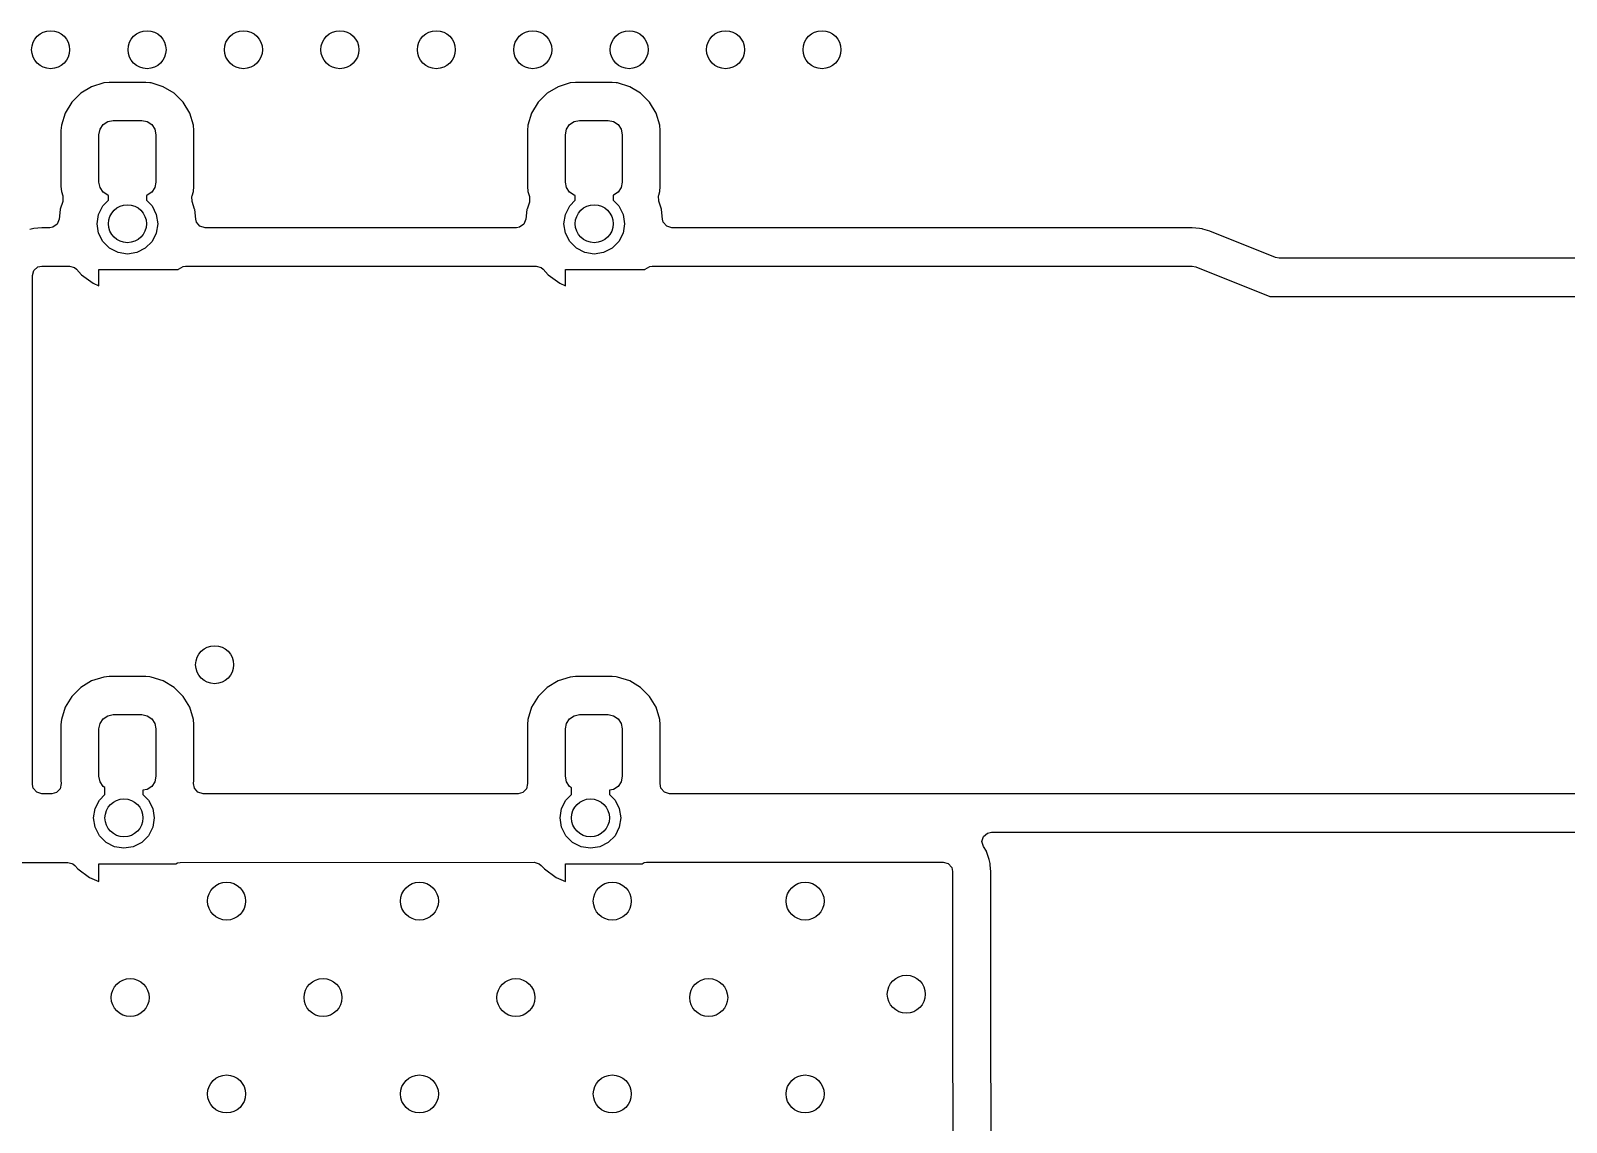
# Model space of a CAD drawing. Extents: x 70 to 224, y -154 to -54.
# Drawn here: x 180.26 to 200.48, y -112.28 to -97.9 of the extents above; entities that cross this region are included whole.
import ezdxf

# ---------------------------------------------------------------- set-up
doc = ezdxf.new("R2010")
doc.units = 0
doc.layers.add('BLACK', color=7, linetype='CONTINUOUS')

msp = doc.modelspace()

# ---------------------------------------------------------------- linework, layer by layer
at = {"layer": 'BLACK', "linetype": 'CONTINUOUS'}
for p, q in [((181.059883, -98.637832), (180.916909, -98.724262)), ((181.059885, -98.637831), (181.059883, -98.637832)), ((181.219394, -98.588126), (181.059885, -98.637831)), ((181.219399, -98.588125), (181.219394, -98.588126)), ((181.288708, -98.581827), (181.219399, -98.588125)), ((181.774927, -98.581827), (181.288708, -98.581827)), ((181.77493, -98.581827), (181.774927, -98.581827)), ((181.826919, -98.586551), (181.77493, -98.581827)), ((181.84425, -98.588126), (181.826919, -98.586551)), ((182.003758, -98.63783), (181.844249, -98.588126)), ((181.844249, -98.588126), (181.84425, -98.588126)), ((182.003762, -98.637832), (182.003758, -98.63783)), ((182.146736, -98.724262), (182.003762, -98.637832)), ((187.20306, -98.637832), (187.060086, -98.724262)), ((187.203062, -98.637831), (187.20306, -98.637832)), ((187.362571, -98.588126), (187.203062, -98.637831)), ((187.362576, -98.588125), (187.362571, -98.588126)), ((187.431885, -98.581827), (187.362576, -98.588125)), ((187.918104, -98.581827), (187.431885, -98.581827)), ((187.918107, -98.581827), (187.918104, -98.581827)), ((187.970096, -98.586551), (187.918107, -98.581827)), ((187.987427, -98.588126), (187.970096, -98.586551)), ((188.146935, -98.63783), (187.987426, -98.588126)), ((187.987426, -98.588126), (187.987427, -98.588126)), ((188.146939, -98.637832), (188.146935, -98.63783)), ((188.289913, -98.724262), (188.146939, -98.637832)), ((180.798758, -98.842413), (180.712328, -98.985387)), ((180.798762, -98.842408), (180.798758, -98.842413)), ((180.916904, -98.724266), (180.798762, -98.842408)), ((180.916909, -98.724262), (180.916904, -98.724266)), ((182.146741, -98.724266), (182.146736, -98.724262)), ((182.264883, -98.842408), (182.146741, -98.724266)), ((182.264887, -98.842413), (182.264883, -98.842408)), ((182.351317, -98.985387), (182.264887, -98.842413)), ((186.941935, -98.842413), (186.855505, -98.985387)), ((186.941939, -98.842408), (186.941935, -98.842413)), ((187.060081, -98.724266), (186.941939, -98.842408)), ((187.060086, -98.724262), (187.060081, -98.724266)), ((188.289918, -98.724266), (188.289913, -98.724262)), ((188.40806, -98.842408), (188.289918, -98.724266)), ((188.408064, -98.842413), (188.40806, -98.842408)), ((188.494494, -98.985387), (188.408064, -98.842413)), ((180.712326, -98.985391), (180.662622, -99.144899)), ((180.712328, -98.985387), (180.712326, -98.985391)), ((181.21174, -99.137244), (181.27257, -99.0966)), ((181.27257, -99.0966), (181.344323, -99.082327)), ((181.344323, -99.082327), (181.719323, -99.082327)), ((181.719323, -99.082327), (181.791076, -99.0966)), ((181.791076, -99.0966), (181.851906, -99.137244)), ((182.351318, -98.985389), (182.351317, -98.985387)), ((182.401023, -99.144898), (182.351318, -98.985389)), ((186.855503, -98.985391), (186.805799, -99.144899)), ((186.855505, -98.985387), (186.855503, -98.985391)), ((187.354917, -99.137244), (187.415747, -99.0966)), ((187.415747, -99.0966), (187.4875, -99.082327)), ((187.4875, -99.082327), (187.8625, -99.082327)), ((187.8625, -99.082327), (187.934253, -99.0966)), ((187.934253, -99.0966), (187.995083, -99.137244)), ((188.494495, -98.985389), (188.494494, -98.985387)), ((188.5442, -99.144898), (188.494495, -98.985389)), ((180.662622, -99.144899), (180.656323, -99.214222)), ((180.656323, -99.214222), (180.656323, -99.950441)), ((181.156823, -99.269827), (181.171096, -99.198074)), ((181.156823, -99.894827), (181.156823, -99.269827)), ((181.171096, -99.198074), (181.21174, -99.137244)), ((181.851906, -99.137244), (181.89255, -99.198074)), ((181.89255, -99.198074), (181.906823, -99.269827)), ((181.906823, -99.269827), (181.906823, -99.894827)), ((182.401024, -99.144903), (182.401023, -99.144898)), ((182.407322, -99.214212), (182.401024, -99.144903)), ((182.407322, -99.21422), (182.407322, -99.214212)), ((182.407322, -99.214221), (182.407322, -99.21422)), ((182.407323, -99.950434), (182.407322, -99.214221)), ((186.805799, -99.144899), (186.7995, -99.214222)), ((186.7995, -99.214222), (186.7995, -99.950441)), ((187.3, -99.269827), (187.314273, -99.198074)), ((187.3, -99.894827), (187.3, -99.269827)), ((187.314273, -99.198074), (187.354917, -99.137244)), ((187.995083, -99.137244), (188.035727, -99.198074)), ((188.035727, -99.198074), (188.05, -99.269827)), ((188.05, -99.269827), (188.05, -99.894827)), ((188.544201, -99.144903), (188.5442, -99.144898)), ((188.550499, -99.214212), (188.544201, -99.144903)), ((188.550499, -99.21422), (188.550499, -99.214212)), ((188.550499, -99.214221), (188.550499, -99.21422)), ((188.5505, -99.950434), (188.550499, -99.214221)), ((181.171096, -99.96658), (181.156823, -99.894827)), ((181.906823, -99.894827), (181.89255, -99.96658)), ((187.314273, -99.96658), (187.3, -99.894827)), ((188.05, -99.894827), (188.035727, -99.96658)), ((180.656323, -99.950441), (180.662621, -100.01975)), ((180.662621, -100.01975), (180.662622, -100.019755)), ((180.662622, -100.019755), (180.679871, -100.075108)), ((180.679871, -100.075108), (180.681023, -100.144968)), ((181.21174, -100.02741), (181.171096, -99.96658)), ((181.27257, -100.068054), (181.21174, -100.02741)), ((181.281461, -100.069822), (181.27257, -100.068054)), ((181.281461, -100.133356), (181.281461, -100.069822)), ((181.791076, -100.068054), (181.781461, -100.069966)), ((181.781461, -100.069966), (181.781461, -100.133356)), ((181.851906, -100.02741), (181.791076, -100.068054)), ((181.89255, -99.96658), (181.851906, -100.02741)), ((182.381878, -100.081614), (182.383398, -100.076313)), ((182.383872, -100.151451), (182.381878, -100.081614)), ((182.383398, -100.076313), (182.401024, -100.019753)), ((182.401024, -100.019753), (182.407323, -99.950434)), ((186.7995, -99.950441), (186.805798, -100.01975)), ((186.805798, -100.01975), (186.805799, -100.019755)), ((186.805799, -100.019755), (186.825673, -100.083531)), ((186.825673, -100.083531), (186.826825, -100.153391)), ((187.354917, -100.02741), (187.314273, -99.96658)), ((187.415747, -100.068054), (187.354917, -100.02741)), ((187.43, -100.070889), (187.415747, -100.068054)), ((187.43, -100.133356), (187.43, -100.070889)), ((187.934253, -100.068054), (187.93, -100.0689)), ((187.93, -100.0689), (187.93, -100.133356)), ((187.995083, -100.02741), (187.934253, -100.068054)), ((188.035727, -99.96658), (187.995083, -100.02741)), ((188.52768, -100.07319), (188.529213, -100.06785)), ((188.529674, -100.143027), (188.52768, -100.07319)), ((188.529213, -100.06785), (188.544201, -100.019753)), ((188.544201, -100.019753), (188.5505, -99.950434)), ((180.645787, -100.253821), (180.632384, -100.381351)), ((180.645789, -100.253814), (180.645787, -100.253819)), ((180.645787, -100.253819), (180.645787, -100.253821)), ((180.647028, -100.25), (180.645789, -100.253814)), ((180.679417, -100.150316), (180.647028, -100.25)), ((180.681023, -100.144968), (180.679417, -100.150316)), ((181.131461, -100.442077), (181.151038, -100.31847)), ((181.151038, -100.31847), (181.207854, -100.206963)), ((181.207854, -100.206963), (181.281461, -100.133356)), ((181.781461, -100.133356), (181.855068, -100.206963)), ((181.855068, -100.206963), (181.911884, -100.31847)), ((181.911884, -100.31847), (181.931461, -100.442077)), ((182.415893, -100.25), (182.383872, -100.151451)), ((182.417135, -100.253821), (182.415893, -100.25)), ((182.43076, -100.383462), (182.417135, -100.253821)), ((186.794326, -100.253821), (186.780923, -100.381351)), ((186.794328, -100.253814), (186.794326, -100.253819)), ((186.794326, -100.253819), (186.794326, -100.253821)), ((186.795567, -100.25), (186.794328, -100.253814)), ((186.825219, -100.158739), (186.795567, -100.25)), ((186.826825, -100.153391), (186.825219, -100.158739)), ((187.28, -100.442077), (187.299577, -100.31847)), ((187.299577, -100.31847), (187.356393, -100.206963)), ((187.356393, -100.206963), (187.43, -100.133356)), ((187.93, -100.133356), (188.003607, -100.206963)), ((188.003607, -100.206963), (188.060423, -100.31847)), ((188.060423, -100.31847), (188.08, -100.442077)), ((188.564432, -100.25), (188.529674, -100.143027)), ((188.565674, -100.253821), (188.564432, -100.25)), ((188.579299, -100.383462), (188.565674, -100.253821)), ((180.296537, -100.506054), (180.245027, -100.51726)), ((180.296549, -100.506052), (180.296537, -100.506054)), ((180.40399, -100.494501), (180.296549, -100.506052)), ((180.403991, -100.4945), (180.40399, -100.494501)), ((180.404, -100.4945), (180.403991, -100.4945)), ((180.508841, -100.4945), (180.404, -100.4945)), ((180.54828, -100.488061), (180.508841, -100.4945)), ((180.605577, -100.448076), (180.54828, -100.488061)), ((180.632162, -100.383462), (180.605577, -100.448076)), ((180.632384, -100.381351), (180.632162, -100.383462)), ((181.151038, -100.565684), (181.131461, -100.442077)), ((181.931461, -100.442077), (181.911884, -100.565684)), ((182.441287, -100.422011), (182.43076, -100.383462)), ((182.487042, -100.474815), (182.441287, -100.422011)), ((182.554081, -100.4945), (182.487042, -100.474815)), ((186.65738, -100.4945), (182.554081, -100.4945)), ((186.696819, -100.488061), (186.65738, -100.4945)), ((186.754116, -100.448076), (186.696819, -100.488061)), ((186.780701, -100.383462), (186.754116, -100.448076)), ((186.780923, -100.381351), (186.780701, -100.383462)), ((187.299577, -100.565684), (187.28, -100.442077)), ((188.08, -100.442077), (188.060423, -100.565684)), ((188.589826, -100.422011), (188.579299, -100.383462)), ((188.635581, -100.474815), (188.589826, -100.422011)), ((188.70262, -100.4945), (188.635581, -100.474815)), ((195.556121, -100.4945), (188.70262, -100.4945)), ((195.556129, -100.4945), (195.556121, -100.4945)), ((195.651708, -100.503619), (195.556129, -100.4945)), ((195.685865, -100.510197), (195.651708, -100.503619)), ((195.697759, -100.512488), (195.685865, -100.510197)), ((195.697766, -100.51249), (195.697759, -100.512488)), ((195.69777, -100.512491), (195.697766, -100.51249)), ((195.789908, -100.539522), (195.69777, -100.512491)), ((181.207854, -100.677191), (181.151038, -100.565684)), ((181.296347, -100.765684), (181.207854, -100.677191)), ((181.855068, -100.677191), (181.766575, -100.765684)), ((181.911884, -100.565684), (181.855068, -100.677191)), ((187.356393, -100.677191), (187.299577, -100.565684)), ((187.444886, -100.765684), (187.356393, -100.677191)), ((188.003607, -100.677191), (187.915114, -100.765684)), ((188.060423, -100.565684), (188.003607, -100.677191)), ((196.655179, -100.885631), (195.789908, -100.539522)), ((181.407854, -100.8225), (181.296347, -100.765684)), ((181.531461, -100.842077), (181.407854, -100.8225)), ((181.655068, -100.8225), (181.531461, -100.842077)), ((181.766575, -100.765684), (181.655068, -100.8225)), ((187.556393, -100.8225), (187.444886, -100.765684)), ((187.68, -100.842077), (187.556393, -100.8225)), ((187.803607, -100.8225), (187.68, -100.842077)), ((187.915114, -100.765684), (187.803607, -100.8225)), ((196.701232, -100.8945), (196.655179, -100.885631)), ((206.255998, -100.8945), (196.701232, -100.8945)), ((180.28, -101.124), (180.299685, -101.056961)), ((180.28, -107.826), (180.28, -101.124)), ((180.299685, -101.056961), (180.352489, -101.011206)), ((180.352489, -101.011206), (180.404, -101)), ((180.404, -101), (180.766866, -101)), ((180.766866, -101), (180.833905, -101.019685)), ((180.833905, -101.019685), (180.859016, -101.041028)), ((180.859016, -101.041028), (180.925584, -101.11496)), ((180.925584, -101.11496), (180.925591, -101.114966)), ((180.925591, -101.114966), (181.078726, -101.226225)), ((181.156823, -101.260997), (181.156823, -101.047077)), ((181.156823, -101.047077), (182.198459, -101.047077)), ((182.198459, -101.047077), (182.203906, -101.041028)), ((182.203906, -101.041028), (182.263393, -101.004379)), ((182.263393, -101.004379), (182.296056, -101)), ((182.296056, -101), (186.915405, -101)), ((186.915405, -101), (186.982444, -101.019685)), ((186.982444, -101.019685), (187.007555, -101.041028)), ((187.007555, -101.041028), (187.074123, -101.11496)), ((187.074123, -101.11496), (187.07413, -101.114966)), ((187.07413, -101.114966), (187.227265, -101.226225)), ((187.3, -101.258609), (187.3, -101.047077)), ((187.3, -101.047077), (188.346998, -101.047077)), ((188.346998, -101.047077), (188.352445, -101.041028)), ((188.352445, -101.041028), (188.411932, -101.004379)), ((188.411932, -101.004379), (188.444595, -101)), ((188.444595, -101), (195.556121, -101)), ((195.556121, -101), (195.602172, -101.008868)), ((195.602172, -101.008868), (196.58, -101.4)), ((181.078726, -101.226225), (181.078731, -101.226228)), ((181.078731, -101.226228), (181.156823, -101.260997)), ((187.227265, -101.226225), (187.22727, -101.226228)), ((187.22727, -101.226228), (187.3, -101.258609)), ((196.58, -101.4), (206.256, -101.4)), ((180.916904, -106.549689), (180.798762, -106.667831)), ((180.916909, -106.549685), (180.916904, -106.549689)), ((181.059883, -106.463255), (180.916909, -106.549685)), ((181.059885, -106.463254), (181.059883, -106.463255)), ((181.219394, -106.413549), (181.059885, -106.463254)), ((181.219399, -106.413548), (181.219394, -106.413549)), ((181.288708, -106.40725), (181.219399, -106.413548)), ((181.774927, -106.40725), (181.288708, -106.40725)), ((181.77493, -106.40725), (181.774927, -106.40725)), ((181.826919, -106.411974), (181.77493, -106.40725)), ((181.84425, -106.413549), (181.826919, -106.411974)), ((182.003758, -106.463253), (181.844249, -106.413549)), ((181.844249, -106.413549), (181.84425, -106.413549)), ((182.003762, -106.463255), (182.003758, -106.463253)), ((182.146736, -106.549685), (182.003762, -106.463255)), ((182.146741, -106.549689), (182.146736, -106.549685)), ((182.264883, -106.667831), (182.146741, -106.549689)), ((187.060081, -106.549689), (186.941939, -106.667831)), ((187.060086, -106.549685), (187.060081, -106.549689)), ((187.20306, -106.463255), (187.060086, -106.549685)), ((187.203062, -106.463254), (187.20306, -106.463255)), ((187.362571, -106.413549), (187.203062, -106.463254)), ((187.362576, -106.413548), (187.362571, -106.413549)), ((187.431885, -106.40725), (187.362576, -106.413548)), ((187.918104, -106.40725), (187.431885, -106.40725)), ((187.918107, -106.40725), (187.918104, -106.40725)), ((187.970096, -106.411974), (187.918107, -106.40725)), ((187.987427, -106.413549), (187.970096, -106.411974)), ((188.146935, -106.463253), (187.987426, -106.413549)), ((187.987426, -106.413549), (187.987427, -106.413549)), ((188.146939, -106.463255), (188.146935, -106.463253)), ((188.289913, -106.549685), (188.146939, -106.463255)), ((188.289918, -106.549689), (188.289913, -106.549685)), ((188.40806, -106.667831), (188.289918, -106.549689)), ((180.798758, -106.667836), (180.712328, -106.81081)), ((180.798762, -106.667831), (180.798758, -106.667836)), ((182.264887, -106.667836), (182.264883, -106.667831)), ((182.351317, -106.81081), (182.264887, -106.667836)), ((186.941935, -106.667836), (186.855505, -106.81081)), ((186.941939, -106.667831), (186.941935, -106.667836)), ((188.408064, -106.667836), (188.40806, -106.667831)), ((188.494494, -106.81081), (188.408064, -106.667836)), ((180.662622, -106.970322), (180.656323, -107.039645)), ((180.712326, -106.810814), (180.662622, -106.970322)), ((180.712328, -106.81081), (180.712326, -106.810814)), ((181.171096, -107.023497), (181.21174, -106.962667)), ((181.21174, -106.962667), (181.27257, -106.922023)), ((181.27257, -106.922023), (181.344323, -106.90775)), ((181.344323, -106.90775), (181.719323, -106.90775)), ((181.719323, -106.90775), (181.791076, -106.922023)), ((181.791076, -106.922023), (181.851906, -106.962667)), ((181.851906, -106.962667), (181.89255, -107.023497)), ((182.351318, -106.810812), (182.351317, -106.81081)), ((182.401023, -106.970321), (182.351318, -106.810812)), ((182.401024, -106.970326), (182.401023, -106.970321)), ((182.407322, -107.039635), (182.401024, -106.970326)), ((186.805799, -106.970322), (186.7995, -107.039645)), ((186.855503, -106.810814), (186.805799, -106.970322)), ((186.855505, -106.81081), (186.855503, -106.810814)), ((187.314273, -107.023497), (187.354917, -106.962667)), ((187.354917, -106.962667), (187.415747, -106.922023)), ((187.415747, -106.922023), (187.4875, -106.90775)), ((187.4875, -106.90775), (187.8625, -106.90775)), ((187.8625, -106.90775), (187.934253, -106.922023)), ((187.934253, -106.922023), (187.995083, -106.962667)), ((187.995083, -106.962667), (188.035727, -107.023497)), ((188.494495, -106.810812), (188.494494, -106.81081)), ((188.5442, -106.970321), (188.494495, -106.810812)), ((188.544201, -106.970326), (188.5442, -106.970321)), ((188.550499, -107.039635), (188.544201, -106.970326)), ((180.656323, -107.039645), (180.656323, -107.775863)), ((181.156823, -107.09525), (181.171096, -107.023497)), ((181.156823, -107.72025), (181.156823, -107.09525)), ((181.89255, -107.023497), (181.906823, -107.09525)), ((181.906823, -107.09525), (181.906823, -107.72025)), ((182.407322, -107.039643), (182.407322, -107.039635)), ((182.407322, -107.039644), (182.407322, -107.039643)), ((182.407323, -107.775857), (182.407322, -107.039644)), ((186.7995, -107.039645), (186.7995, -107.775863)), ((187.3, -107.09525), (187.314273, -107.023497)), ((187.3, -107.72025), (187.3, -107.09525)), ((188.035727, -107.023497), (188.05, -107.09525)), ((188.05, -107.09525), (188.05, -107.72025)), ((188.550499, -107.039643), (188.550499, -107.039635)), ((188.550499, -107.039644), (188.550499, -107.039643)), ((188.5505, -107.775857), (188.550499, -107.039644)), ((180.656323, -107.775863), (180.65986, -107.814779)), ((181.171096, -107.792003), (181.156823, -107.72025)), ((181.21174, -107.852833), (181.171096, -107.792003)), ((181.89255, -107.792003), (181.851906, -107.852833)), ((181.906823, -107.72025), (181.89255, -107.792003)), ((182.403786, -107.814779), (182.407323, -107.775857)), ((186.7995, -107.775863), (186.803037, -107.814779)), ((187.314273, -107.792003), (187.3, -107.72025)), ((187.354917, -107.852833), (187.314273, -107.792003)), ((188.035727, -107.792003), (187.995083, -107.852833)), ((188.05, -107.72025), (188.035727, -107.792003)), ((188.546963, -107.814779), (188.5505, -107.775857)), ((180.291206, -107.877511), (180.28, -107.826)), ((180.336961, -107.930315), (180.291206, -107.877511)), ((180.404, -107.95), (180.336961, -107.930315)), ((180.536369, -107.95), (180.404, -107.95)), ((180.597876, -107.93367), (180.536369, -107.95)), ((180.646323, -107.883325), (180.597876, -107.93367)), ((180.65986, -107.814779), (180.646323, -107.883325)), ((181.16197, -108.032386), (181.235577, -107.958779)), ((181.235577, -107.868759), (181.21174, -107.852833)), ((181.235577, -107.958779), (181.235577, -107.868759)), ((181.791076, -107.893477), (181.735577, -107.904516)), ((181.735577, -107.904516), (181.735577, -107.958779)), ((181.735577, -107.958779), (181.809184, -108.032386)), ((181.851906, -107.852833), (181.791076, -107.893477)), ((182.414483, -107.877511), (182.403786, -107.814779)), ((182.460238, -107.930315), (182.414483, -107.877511)), ((182.527277, -107.95), (182.460238, -107.930315)), ((186.679546, -107.95), (182.527277, -107.95)), ((186.741053, -107.93367), (186.679546, -107.95)), ((186.7895, -107.883325), (186.741053, -107.93367)), ((186.803037, -107.814779), (186.7895, -107.883325)), ((187.306393, -108.032386), (187.38, -107.958779)), ((187.38, -107.869592), (187.354917, -107.852833)), ((187.38, -107.958779), (187.38, -107.869592)), ((187.934253, -107.893477), (187.88, -107.904268)), ((187.88, -107.904268), (187.88, -107.958779)), ((187.88, -107.958779), (187.953607, -108.032386)), ((187.995083, -107.852833), (187.934253, -107.893477)), ((188.55766, -107.877511), (188.546963, -107.814779)), ((188.603415, -107.930315), (188.55766, -107.877511)), ((188.670454, -107.95), (188.603415, -107.930315)), ((202.983784, -107.95), (188.670454, -107.95)), ((181.085577, -108.2675), (181.105154, -108.143893)), ((181.105154, -108.143893), (181.16197, -108.032386)), ((181.809184, -108.032386), (181.866, -108.143893)), ((181.866, -108.143893), (181.885577, -108.2675)), ((187.23, -108.2675), (187.249577, -108.143893)), ((187.249577, -108.143893), (187.306393, -108.032386)), ((187.953607, -108.032386), (188.010423, -108.143893)), ((188.010423, -108.143893), (188.03, -108.2675)), ((181.105154, -108.391107), (181.085577, -108.2675)), ((181.16197, -108.502614), (181.105154, -108.391107)), ((181.866, -108.391107), (181.809184, -108.502614)), ((181.885577, -108.2675), (181.866, -108.391107)), ((187.249577, -108.391107), (187.23, -108.2675)), ((187.306393, -108.502614), (187.249577, -108.391107)), ((188.010423, -108.391107), (187.953607, -108.502614)), ((188.03, -108.2675), (188.010423, -108.391107)), ((181.250463, -108.591107), (181.16197, -108.502614)), ((181.36197, -108.647923), (181.250463, -108.591107)), ((181.720691, -108.591107), (181.609184, -108.647923)), ((181.809184, -108.502614), (181.720691, -108.591107)), ((187.394886, -108.591107), (187.306393, -108.502614)), ((187.506393, -108.647923), (187.394886, -108.591107)), ((187.865114, -108.591107), (187.753607, -108.647923)), ((187.953607, -108.502614), (187.865114, -108.591107)), ((192.786579, -108.579551), (192.806236, -108.512504)), ((192.806291, -108.646583), (192.786579, -108.579551)), ((192.806236, -108.512504), (192.859021, -108.466727)), ((192.859021, -108.466727), (192.910579, -108.4555)), ((192.910579, -108.4555), (202.983798, -108.4555)), ((181.485577, -108.6675), (181.36197, -108.647923)), ((181.609184, -108.647923), (181.485577, -108.6675)), ((187.63, -108.6675), (187.506393, -108.647923)), ((187.753607, -108.647923), (187.63, -108.6675)), ((192.844651, -108.706217), (192.806291, -108.646583)), ((192.848505, -108.712209), (192.844651, -108.706217)), ((192.882701, -108.814845), (192.848505, -108.712209)), ((180.141985, -108.85485), (180.747209, -108.854606)), ((180.747209, -108.854606), (180.798375, -108.869608)), ((180.798375, -108.869608), (180.814255, -108.874264)), ((180.814255, -108.874264), (180.839407, -108.895632)), ((180.839407, -108.895632), (180.879701, -108.940383)), ((180.879701, -108.940383), (180.879709, -108.940391)), ((180.879709, -108.940391), (180.879712, -108.940393)), ((180.879712, -108.940393), (181.032842, -109.051648)), ((181.156823, -109.106849), (181.156823, -108.8725)), ((181.156823, -108.8725), (182.168862, -108.8725)), ((182.168862, -108.8725), (182.191766, -108.858389)), ((182.191766, -108.858389), (182.224374, -108.854009)), ((182.224374, -108.854009), (186.8894, -108.852125)), ((186.8894, -108.852125), (186.942904, -108.867812)), ((186.942904, -108.867812), (186.956445, -108.871782)), ((186.956445, -108.871782), (186.981598, -108.893153)), ((186.981598, -108.893153), (187.024124, -108.940383)), ((187.024124, -108.940383), (187.02413, -108.940389)), ((187.02413, -108.940389), (187.177265, -109.051648)), ((187.3, -109.106294), (187.3, -108.8725)), ((187.3, -108.8725), (188.311489, -108.8725)), ((188.311489, -108.8725), (188.338423, -108.855906)), ((188.338423, -108.855906), (188.370283, -108.851627)), ((188.370283, -108.851626), (188.371028, -108.851527)), ((188.370283, -108.851627), (188.370283, -108.851626)), ((188.371028, -108.851527), (192.275951, -108.84995)), ((192.275951, -108.84995), (192.276288, -108.850049)), ((192.276288, -108.850049), (192.27629, -108.850049)), ((192.27629, -108.850049), (192.342997, -108.869608)), ((192.342997, -108.869608), (192.388774, -108.922393)), ((192.388774, -108.922393), (192.4, -108.97395)), ((192.4, -108.97395), (192.4, -110.799655)), ((192.886508, -108.832332), (192.882701, -108.814845)), ((192.890943, -108.852698), (192.886508, -108.832332)), ((192.890944, -108.852697), (192.890943, -108.852698)), ((192.890944, -108.852707), (192.890944, -108.852697)), ((192.893928, -108.866408), (192.890944, -108.852707)), ((192.896532, -108.89061), (192.893928, -108.866408)), ((192.9055, -108.97395), (192.896532, -108.89061)), ((192.9055, -110.249996), (192.9055, -108.97395)), ((181.032842, -109.051648), (181.032847, -109.051651)), ((181.032847, -109.051651), (181.156823, -109.106849)), ((187.177265, -109.051648), (187.17727, -109.051651)), ((187.17727, -109.051651), (187.3, -109.106294)), ((192.9055, -110.799593), (192.9055, -110.249996)), ((192.4, -110.799655), (192.4, -110.800101)), ((192.4, -110.800101), (192.4, -110.800163)), ((192.4, -110.800163), (192.407785, -118.546483)), ((192.9055, -110.799655), (192.9055, -110.799593)), ((192.908616, -113.899994), (192.9055, -110.799655))]:
    msp.add_line(p, q, dxfattribs=at)
at = {"layer": 'BLACK'}
for centre in [(180.52, -98.15), (181.79, -98.15), (183.06, -98.15), (184.33, -98.15), (185.6, -98.15), (186.87, -98.15), (188.14, -98.15), (189.41, -98.15), (190.68, -98.15), (181.531461, -100.442077), (187.68, -100.442077), (182.68, -106.25), (181.485577, -108.2675), (187.63, -108.2675), (182.8375, -109.363849), (185.3775, -109.363849), (187.9175, -109.363849), (190.4575, -109.363849), (181.5675, -110.633849), (184.1075, -110.633849), (186.6475, -110.633849), (189.1875, -110.633849), (191.79, -110.59), (182.8375, -111.903849), (185.3775, -111.903849), (187.9175, -111.903849), (190.4575, -111.903849)]:
    msp.add_circle(centre, 0.25, dxfattribs=at)

doc.saveas('drawing.dxf')
